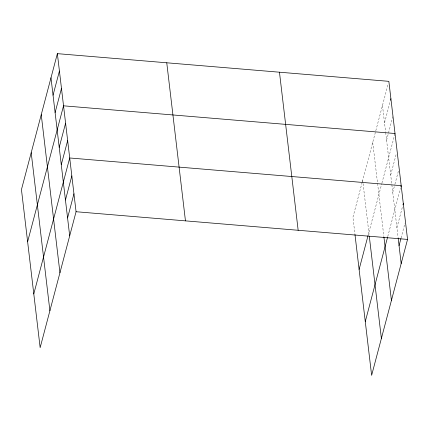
<?xml version="1.0" encoding="UTF-8"?>
<svg xmlns="http://www.w3.org/2000/svg" width="429" height="429" viewBox="0 0 429 429"><rect width="100%" height="100%" fill="white"/><g stroke="black" fill="none" stroke-linecap="round" stroke-linejoin="round"><path stroke-width="0.32" stroke-dasharray="2.15 1.61" d="M362.178 182.287L352.933 217.272L354.992 234.663M362.344 181.649L388.181 83.88M384.529 122.86L390.572 99.995M386.588 140.251L392.798 116.747M368.012 235.725L381.751 183.719M381.923 183.081L394.852 134.138M390.701 175.027L396.24 154.065M392.76 192.412L394.771 184.792M394.937 184.159L398.466 170.817M387.757 236.518L400.52 188.208M396.932 227.719L402.638 206.124M401.067 238.009L404.928 223.402M382.475 105.475L385.596 131.88M385.671 132.523L398.112 237.671M372.726 142.369L383.848 236.39M362.682 180.378L362.988 182.958M363.063 183.601L369.16 235.119"/><path stroke-width="0.64" d="M57.368 53.652L21.45 189.586L40.149 347.662L76.067 211.728L57.368 53.652L388.851 81.338L407.55 239.414L371.632 375.348L354.992 234.663M53.046 95.179L59.422 71.042M55.105 112.564L61.481 88.428M27.622 241.752L63.535 105.818L395.018 133.505M59.218 147.34L65.594 123.203M61.272 164.731L67.653 140.594M33.794 293.919L69.707 157.979L401.19 185.666L400.858 186.937M65.449 200.032L71.825 175.895M67.567 217.948L73.949 193.811M390.572 99.995L390.905 98.724M359.105 269.439L368.012 235.725M365.277 321.6L387.585 237.157M402.976 204.853L403.314 203.582M399.056 245.635L400.901 238.647M76.067 211.728L407.55 239.414M398.192 238.331L401.174 263.545M383.923 237.039L391.425 300.439M369.31 236.406L381.381 338.454M279.461 72.201L298.16 230.276M166.758 62.79L185.457 220.865M50.987 77.788L69.691 235.864M41.243 114.682L59.942 272.758M31.199 152.697L49.898 310.768"/></g></svg>
